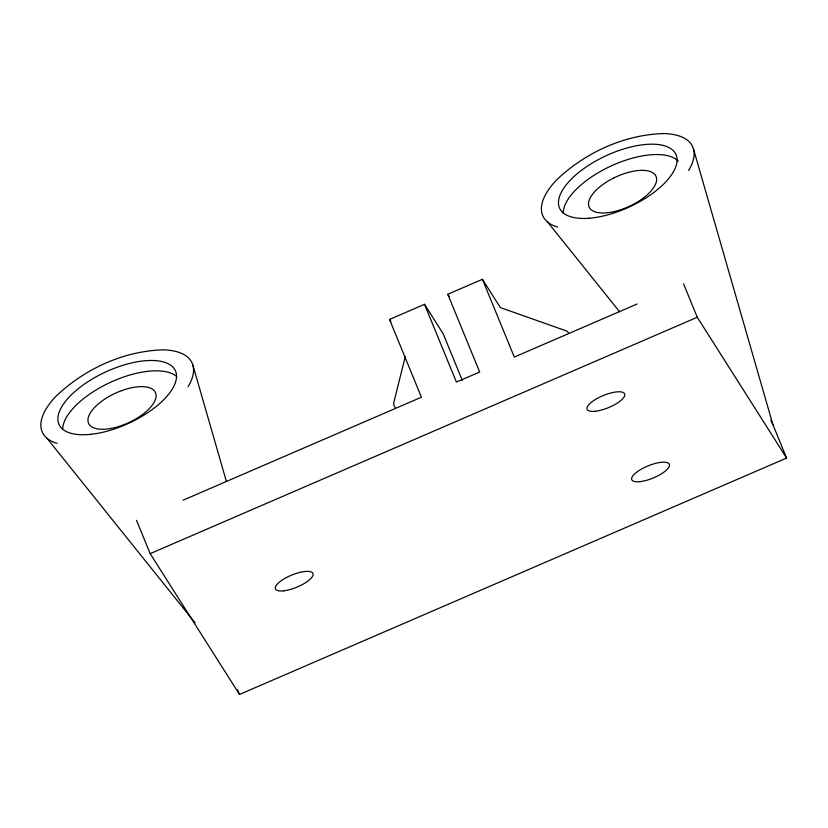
<?xml version="1.0" encoding="UTF-8"?>
<svg xmlns="http://www.w3.org/2000/svg" width="828" height="828" viewBox="0 0 828 828"><rect width="100%" height="100%" fill="white"/><g stroke="black" fill="none" stroke-linecap="round" stroke-linejoin="round"><path stroke-width="1.24" d="M405.337 356.351L393.673 403.039A61.676 19.976 -22.3 0 0 395.173 407.531M183.04 500.215L421.421 397.202L389.522 319.442L424.516 304.321L443.125 333.653L462.262 380.311M424.516 304.321L456.414 382.081L479.681 372.031L447.782 294.261L482.413 279.295L500.381 307.612L566.838 331.086L568.381 332.659M637.063 304.021L514.312 357.065L482.413 279.295M150.178 553.653L697.269 317.248L786.6 458.05L239.509 694.454L150.178 553.653L136.506 520.315M547.484 221.904L619.53 311.68M46.927 438.209L195.077 622.791M447.782 294.261L449.159 296.434M389.522 319.442L390.909 321.616M770.806 420.106A659.616 35.925 66.6 0 1 772.928 424.723L786.6 458.05M683.597 283.911L697.269 317.248M237.564 689.693L239.509 694.454M693.378 148.636L772.928 424.723M192.821 364.941L226.354 481.316M688.585 170.464A82.5 36.204 -24.9 0 0 663.673 133.546C623.96 134.747 585.396 152.569 556.737 179.759A82.5 36.204 -24.9 0 0 557.606 227.058M188.028 386.759A82.5 36.204 -24.9 0 0 163.126 349.84C123.403 351.041 84.839 368.864 56.18 396.053A82.5 36.204 -24.9 0 0 57.06 443.353M62.68 428.883A64.098 28.131 -24.9 0 1 110.724 382.194A64.098 28.131 -24.9 0 1 176.726 376.533M563.237 213.469A64.098 28.131 -24.9 0 1 611.747 165.672A64.098 28.131 -24.9 0 1 678.267 161.16M614.169 177.772L612.109 178.817A36.805 16.156 -24.9 0 0 589.536 207.838L590.126 208.687A36.805 16.156 -24.9 0 0 630.946 205.551L633.006 204.516A36.805 16.156 -24.9 0 0 655.579 175.484L654.989 174.646A36.805 16.156 -24.9 0 0 614.169 177.772M121.509 390.692L119.367 391.509A36.805 16.156 -24.9 0 0 87.934 420.469L88.037 421.535A36.805 16.156 -24.9 0 0 122.503 425.23L124.645 424.412A36.805 16.156 -24.9 0 0 156.078 395.453L155.974 394.387A36.805 16.156 -24.9 0 0 121.509 390.692M90.697 434.338A64.098 28.131 -24.9 0 0 176.426 374.473A64.098 28.131 -24.9 0 0 84.487 384.037A64.098 28.131 -24.9 0 0 90.697 434.338M588.863 218.25A64.098 28.131 -24.9 0 0 677.087 159.514A64.098 28.131 -24.9 0 0 587.321 166.19A64.098 28.131 -24.9 0 0 588.863 218.25M639.909 481.658A20.307 6.583 -22.3 0 0 669.448 465.678A20.307 6.583 -22.3 0 0 642.269 468.627A20.307 6.583 -22.3 0 0 639.909 481.658M595.239 411.257A20.307 6.583 -22.3 0 0 624.778 395.277A20.307 6.583 -22.3 0 0 597.599 398.227A20.307 6.583 -22.3 0 0 595.239 411.257M283.538 590.83A20.307 6.583 -22.3 0 0 313.077 574.849A20.307 6.583 -22.3 0 0 285.908 577.809A20.307 6.583 -22.3 0 0 283.538 590.83"/></g></svg>
